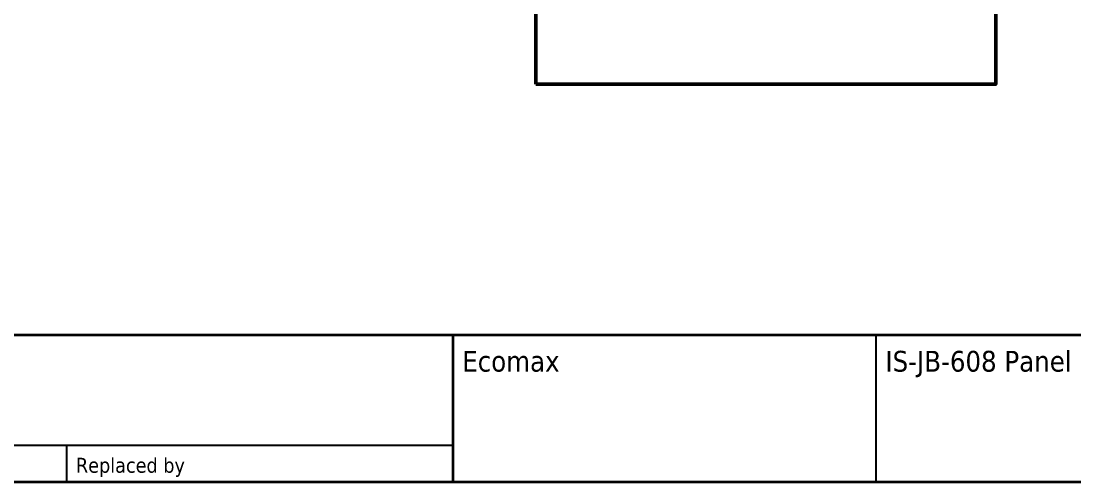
# Model space of a CAD drawing. Header units: millimetres. Extents: x 0 to 1680, y 0 to 1188.
# Drawn here: x 548.1 to 1006, y 0 to 200.5 of the extents above; entities that cross this region are included whole.
import ezdxf
from ezdxf.enums import TextEntityAlignment as Align

# ---------------------------------------------------------------- set-up
doc = ezdxf.new("R2010")
doc.units = ezdxf.units.MM
for name, color, linetype, lineweight in [('EPLAN100', 7, 'Continuous', 13), ('EPLAN201', 7, 'Continuous', 9), ('EPLAN451', 7, 'Continuous', 9), ('EPLAN452', 7, 'Continuous', 9), ('EPLAN453', 7, 'Continuous', 9)]:
    doc.layers.add(name, color=color, linetype=linetype, lineweight=lineweight)
doc.styles.add('Tahoma', font='')
doc.styles.get('Tahoma').set_extended_font_data('Tahoma')

# ---------------------------------------------------------------- blocks, each defined once
blk = doc.blocks.new('EPLFRAME')
at = {"layer": 'EPLAN201', "linetype": 'Continuous', "lineweight": 35, "ltscale": 4}
for p, q in [((0, 64), (1680, 64)), ((736, 0), (736, 64))]:
    blk.add_line(p, q, dxfattribs=at)
at = {"layer": 'EPLAN201', "linetype": 'Continuous', "lineweight": 25, "ltscale": 4}
for p, q in [((920, 0), (920, 64)), ((0, 16), (736, 16)), ((568, 0), (568, 16))]:
    blk.add_line(p, q, dxfattribs=at)
at = {"layer": 'EPLAN201', "linetype": 'Continuous', "lineweight": 35, "ltscale": 4}
blk.add_lwpolyline([(0, 0), (1680, 0), (1680, 1188), (0, 1188)], close=True, dxfattribs=at)
at = {"layer": 'EPLAN201', "color": 7, "style": 'Tahoma'}
blk.add_text('Replaced by', height=6.5016, dxfattribs=at).set_placement((572, 4))
at = {"layer": 'EPLAN451', "color": 7, "style": 'Tahoma'}
for tag, p, height in [('14_10014', (404, 48), 9.03), ('14_10015', (740, 48), 9.03), ('14_10011', (404, 20), 9.03), ('14_10013', (1328, 20), 6.5), ('14_10151', (292, 4), 6.5), ('14_10300', (1660, 4), 6.5)]:
    blk.add_attdef(tag, p, '', height=height, dxfattribs=at)
blk.add_attdef('4_25020', text='', height=6.5, dxfattribs=at).set_placement((1652, 4), align=Align.RIGHT)
at = {"layer": 'EPLAN452', "color": 7, "style": 'Tahoma'}
for tag, p, height in [('4_11041', (4, 68), 9.03), ('4_11071[1]', (4, 52), 6.5), ('4_11074[1]', (84, 52), 6.5), ('4_11070[1]', (164, 52), 6.5), ('4_11024', (292, 52), 6.5), ('4_11011', (924, 48), 9.03), ('4_11030', (1204, 48), 9.03), ('4_20132_1001', (1496, 52), 6.5), ('4_11071[2]', (4, 36), 6.5), ('4_11074[2]', (84, 36), 6.5), ('4_11070[2]', (164, 36), 6.5), ('4_11022', (292, 36), 6.5), ('4_20134_1001', (1496, 36), 6.5), ('4_11071[3]', (4, 20), 6.5), ('4_11074[3]', (84, 20), 6.5), ('4_11070[3]', (164, 20), 6.5), ('4_11080', (292, 20), 6.5), ('4_11059', (1204, 20), 6.5)]:
    blk.add_attdef(tag, p, '', height=height, dxfattribs=at)
for tag, height, p in [('4_11040', 9.03, (1676, 68)), ('4_11000', 6.5, (1676, 20)), ('4_11085', 6.5, (564, 4)), ('4_11086', 6.5, (732, 4))]:
    blk.add_attdef(tag, text='', height=height, dxfattribs=at).set_placement(p, align=Align.RIGHT)
at = {"layer": 'EPLAN453', "color": 7, "style": 'Tahoma'}
for tag, p in [('53_19005_1', (84, 1172)), ('53_19005', (252, 1172)), ('53_19005_8', (420, 1172)), ('53_19005_6', (588, 1172)), ('53_19005_7', (756, 1172)), ('53_19005_9', (924, 1172)), ('53_19005_3', (1092, 1172)), ('53_19005_2', (1260, 1172)), ('53_19005_4', (1428, 1172)), ('53_19005_5', (1596, 1172))]:
    blk.add_attdef(tag, text='', height=5.42, dxfattribs=at).set_placement(p, align=Align.BOTTOM_CENTER)

msp = doc.modelspace()

# ---------------------------------------------------------------- linework, layer by layer
at = {"layer": 'EPLAN100', "lineweight": 50, "ltscale": 16}
msp.add_lwpolyline([(772, 173), (972, 173), (972, 473), (772, 473)], close=True, dxfattribs=at)

# ---------------------------------------------------------------- block references
ref = msp.add_blockref('EPLFRAME', (0, 0))
ref.add_attrib('4_11011', 'IS-JB-608 Panel', (924, 48), dxfattribs={"layer": 'EPLAN452', "color": 7, "height": 9.03, "style": 'Tahoma'})
ref.add_attrib('14_10015', 'Ecomax', (740, 48), dxfattribs={"layer": 'EPLAN451', "color": 7, "height": 9.03, "style": 'Tahoma'})

doc.saveas('drawing.dxf')
